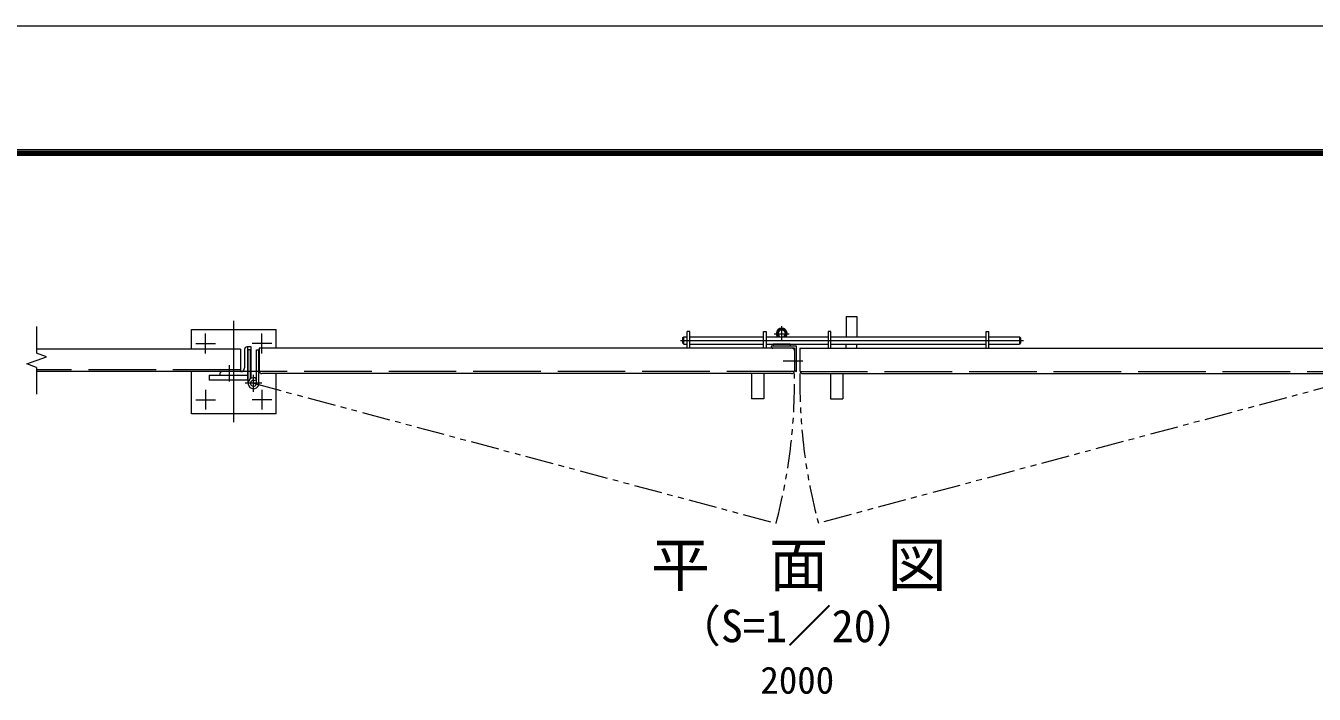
# Model space of a CAD drawing. Units: millimetres, scale not verified. Extents: x -4200 to 4200, y -2970 to 2970.
# Drawn here: x 172 to 2459, y 1783 to 2970 of the extents above; entities that cross this region are included whole.
import ezdxf
from ezdxf.enums import TextEntityAlignment as Align

# ---------------------------------------------------------------- set-up
doc = ezdxf.new("R2010")
doc.units = ezdxf.units.MM
doc.header["$LTSCALE"] = 20
for name, pattern in [('DASHED', [7.5, 6, -1.5]), ('USER1', [50.8, 31.75, -6.35, 6.35, -6.35]), ('USER2', [5, 2.5, -0.5, 0.5, -0.5, 0.5, -0.5])]:
    doc.linetypes.add(name, pattern=pattern)
doc.layers.add('0-0_D-TTL-TXT', color=7, linetype='Continuous')
for name, color, linetype, lineweight in [('0-1_D-STR1', 1, 'Continuous', 18), ('0-2_D-BMK', 2, 'USER1', 13), ('0-3_D-STR3', 3, 'Continuous', 13), ('0-4_D-STR-DIM', 7, 'Continuous', 9), ('0-8_D-TTL', 7, 'Continuous', 9)]:
    doc.layers.add(name, color=color, linetype=linetype, lineweight=lineweight)
doc.styles.add('ＭＳ ゴシック', font='')
doc.styles.get('ＭＳ ゴシック').set_extended_font_data('MS Gothic')

msp = doc.modelspace()

# ---------------------------------------------------------------- linework, layer by layer
at = {"layer": '0-1_D-STR1'}
for p, q in [((553.37, 2395.85), (191.37, 2395.85)), ((560.37, 2395.35), (560.37, 2362.35)), ((564.87, 2399.85), (566.37, 2399.85)), ((1536.37, 2397.35), (586.37, 2397.35)), ((586.37, 2397.35), (586.37, 2357.35)), ((1536.37, 2397.35), (1536.37, 2357.35)), ((1546.37, 2397.35), (2496.37, 2397.35)), ((1546.37, 2397.35), (1546.37, 2357.35)), ((553.87, 2355.85), (520.87, 2355.85)), ((1531.37, 2352.35), (591.37, 2352.35)), ((1551.37, 2352.35), (2491.37, 2352.35))]:
    msp.add_line(p, q, dxfattribs=at)
at = {"layer": '0-1_D-STR1', "linetype": 'DASHED'}
for p, q in [((553.37, 2358.85), (191.37, 2358.85)), ((1536.27, 2356.35), (586.47, 2356.35)), ((1546.47, 2356.35), (2496.27, 2356.35))]:
    msp.add_line(p, q, dxfattribs=at)
at = {"layer": '0-1_D-STR1'}
for points in [[(553.37, 2395.85), (553.37, 2355.85), (191.37, 2355.85)], [(566.37, 2349.85), (566.37, 2399.85), (564.87, 2399.85)], [(516.37, 2351.35), (516.37, 2349.85), (566.37, 2349.85)]]:
    msp.add_lwpolyline(points, dxfattribs=at)
for centre, radius, start, end in [((564.87, 2395.35), 4.5, 90, 180), ((520.87, 2351.35), 4.5, 90, 180), ((553.87, 2362.35), 6.5, 270, 0)]:
    msp.add_arc(centre, radius, start, end, dxfattribs=at)
at = {"layer": '0-1_D-STR1', "linetype": 'DASHED'}
for centre, start, end in [((591.37, 2357.35), 180, 270), ((1531.37, 2357.35), 270, 0), ((1551.37, 2357.35), 180, 270)]:
    msp.add_arc(centre, 5, start, end, dxfattribs=at)
at = {"layer": '0-2_D-BMK'}
for p, q in [((541.37, 2265.85), (541.37, 2445.85)), ((1513.87, 2409.93), (1513.87, 2436.58)), ((473.87, 2405.85), (508.87, 2405.85)), ((491.37, 2388.35), (491.37, 2423.35)), ((608.87, 2405.85), (573.87, 2405.85)), ((591.37, 2388.35), (591.37, 2423.35)), ((1334.53, 2411.35), (1943.28, 2411.35)), ((1500.55, 2423.25), (1527.19, 2423.25)), ((631.37, 2355.85), (451.37, 2355.85)), ((533.37, 2367.35), (533.37, 2338.35)), ((1516.51, 2374.85), (1551.12, 2374.85)), ((2451.37, 2355.85), (2631.37, 2355.85)), ((591.23, 2335.15), (561.51, 2335.15)), ((576.37, 2320.29), (576.37, 2350.02)), ((491.37, 2323.35), (491.37, 2288.35)), ((591.37, 2323.35), (591.37, 2288.35)), ((473.87, 2305.85), (508.87, 2305.85)), ((608.87, 2305.85), (573.87, 2305.85))]:
    msp.add_line(p, q, dxfattribs=at)
at = {"layer": '0-2_D-BMK', "linetype": 'USER2'}
for p, q in [((576.37, 2335.15), (1503.81, 2086.65)), ((2506.37, 2335.15), (1578.93, 2086.65))]:
    msp.add_line(p, q, dxfattribs=at)
for centre, start, end in [((576.37, 2335.15), 345, 1.02644), ((2506.37, 2335.15), 178.97356, 195)]:
    msp.add_arc(centre, 960.15, start, end, dxfattribs=at)
at = {"layer": '0-3_D-STR3'}
for p, q in [((1628.45, 2453.85), (1628.45, 2417.85)), ((1628.45, 2453.85), (1647.45, 2453.85)), ((1647.45, 2453.85), (1647.45, 2417.85)), ((466.37, 2430.85), (616.37, 2430.85)), ((466.37, 2395.85), (466.37, 2430.85)), ((616.37, 2397.35), (616.37, 2430.85)), ((1346.37, 2397.35), (1346.37, 2426.85)), ((1350.87, 2426.85), (1346.37, 2426.85)), ((1350.87, 2397.35), (1350.87, 2426.85)), ((1481.87, 2397.35), (1481.87, 2426.85)), ((1481.87, 2426.85), (1486.37, 2426.85)), ((1486.37, 2426.85), (1486.37, 2397.35)), ((1596.37, 2426.85), (1596.37, 2397.35)), ((1600.87, 2426.85), (1596.37, 2426.85)), ((1600.87, 2397.35), (1600.87, 2426.85)), ((1876.87, 2397.35), (1876.87, 2426.85)), ((1876.87, 2426.85), (1881.37, 2426.85)), ((1881.37, 2397.35), (1881.37, 2426.85)), ((1337.95, 2415.85), (1339.95, 2417.85)), ((1337.95, 2415.85), (1337.95, 2406.85)), ((1337.95, 2406.85), (1339.95, 2404.85)), ((1339.95, 2404.85), (1339.95, 2417.85)), ((1339.95, 2417.85), (1346.37, 2417.85)), ((1339.95, 2404.85), (1346.37, 2404.85)), ((1350.87, 2417.85), (1481.87, 2417.85)), ((1350.87, 2404.85), (1481.87, 2404.85)), ((1486.37, 2417.85), (1596.37, 2417.85)), ((1486.37, 2404.85), (1596.37, 2404.85)), ((1498.87, 2404.35), (1498.87, 2401.35)), ((1528.87, 2404.35), (1498.87, 2404.35)), ((1499.37, 2404.35), (1499.37, 2404.85)), ((1528.37, 2404.85), (1528.37, 2404.35)), ((1528.87, 2404.35), (1528.87, 2401.35)), ((1600.87, 2417.85), (1876.87, 2417.85)), ((1600.87, 2404.85), (1876.87, 2404.85)), ((1628.45, 2397.35), (1628.45, 2404.85)), ((1647.45, 2397.35), (1647.45, 2404.85)), ((1881.37, 2417.85), (1935.95, 2417.85)), ((1881.37, 2404.85), (1935.95, 2404.85)), ((1935.95, 2417.85), (1935.95, 2404.85)), ((1935.95, 2417.85), (1937.95, 2415.85)), ((1937.95, 2406.85), (1935.95, 2404.85)), ((1937.95, 2415.85), (1937.95, 2406.85)), ((566.67, 2335.15), (566.67, 2394.85)), ((581.57, 2335.15), (581.57, 2394.85)), ((581.57, 2394.85), (586.07, 2394.85)), ((586.07, 2335.15), (586.07, 2394.85)), ((1532.37, 2397.35), (1498.37, 2397.35)), ((1528.87, 2401.35), (1498.87, 2401.35)), ((1536.37, 2393.35), (1536.37, 2359.35)), ((1540.37, 2356.35), (1540.37, 2401.35)), ((1540.37, 2356.35), (1539.37, 2356.35)), ((497.37, 2349.85), (497.37, 2340.85)), ((566.67, 2340.85), (497.37, 2340.85)), ((581.57, 2343.34), (579.16, 2339.54)), ((616.37, 2280.85), (616.37, 2352.35)), ((1460.37, 2352.35), (1460.37, 2307.35)), ((1482.37, 2352.35), (1482.37, 2307.35)), ((1600.37, 2352.35), (1600.37, 2307.35)), ((1622.37, 2352.35), (1622.37, 2307.35)), ((1482.37, 2307.35), (1460.37, 2307.35)), ((1600.37, 2307.35), (1622.37, 2307.35))]:
    msp.add_line(p, q, dxfattribs=at)
for points in [[(497.37, 2349.85), (566.37, 2349.85), (566.37, 2340.85), (566.37, 2399.85)], [(572.37, 2343.99), (572.37, 2399.85), (566.37, 2399.85)], [(571.17, 2343.34), (571.17, 2394.85), (566.67, 2394.85)], [(1540.37, 2401.35), (1495.37, 2401.35), (1495.37, 2400.35)], [(616.37, 2280.85), (466.37, 2280.85), (466.37, 2355.85)]]:
    msp.add_lwpolyline(points, dxfattribs=at)
for centre, radius, start, end in [((1513.87, 2423.25), 9.55, 325.56727, 214.43273), ((1513.87, 2423.25), 8.35, 319.70684, 220.29317), ((1513.87, 2423.25), 8.1, 318.19015, 221.80986), ((1513.87, 2423.25), 6.5, 303.82287, 236.17714), ((1498.37, 2400.35), 3, 180, 270.00011), ((1532.37, 2393.35), 4, 0.00001, 90.00011), ((1539.37, 2359.35), 3, 180, 270), ((576.37, 2335.15), 9.7, 57.58265, 0), ((576.37, 2335.15), 5.2, 57.58265, 0)]:
    msp.add_arc(centre, radius, start, end, dxfattribs=at)
at = {"layer": '0-4_D-STR-DIM'}
for p, q in [((191.37, 2435.85), (191.37, 2388.68)), ((173.75, 2369.44), (208.99, 2382.27)), ((208.99, 2382.27), (191.37, 2388.68)), ((191.37, 2363.03), (173.75, 2369.44)), ((191.37, 2363.03), (191.37, 2315.85))]:
    msp.add_line(p, q, dxfattribs=at)
at = {"layer": '0-8_D-TTL', "color": 2, "lineweight": 18}
msp.add_lwpolyline([(-4200, 2970), (4200, 2970), (4200, -2970), (-4200, -2970)], close=True, dxfattribs=at)
at = {"layer": '0-8_D-TTL'}
for points in [[(-3930, 2750), (3930, 2750), (3930, -2750), (-3930, -2750)], [(-3927.5, 2747.5), (3927.5, 2747.5), (3927.5, -2747.5), (-3927.5, -2747.5)], [(-3925, 2745), (3925, 2745), (3925, -2745), (-3925, -2745)], [(-3922.5, 2742.5), (3922.5, 2742.5), (3922.5, -2742.5), (-3922.5, -2742.5)], [(-3920, 2740), (3920, 2740), (3920, -2740), (-3920, -2740)]]:
    msp.add_lwpolyline(points, close=True, dxfattribs=at)

# ---------------------------------------------------------------- texts
at = {"layer": '0-0_D-TTL-TXT', "style": 'ＭＳ ゴシック'}
for s, height, p in [('平\u3000面\u3000図', 76.98, (1281.47, 1951.33)), ('（S=1／20）', 57.77, (1326.95, 1858.13))]:
    msp.add_text(s, height=height, dxfattribs=at).set_placement(p, align=Align.BOTTOM_LEFT)
at = {"layer": '0-4_D-STR-DIM', "style": 'ＭＳ ゴシック'}
msp.add_text('2000', height=48.09, dxfattribs=at).set_placement((1476.12, 1769.61), align=Align.BOTTOM_LEFT)

doc.saveas('drawing.dxf')
